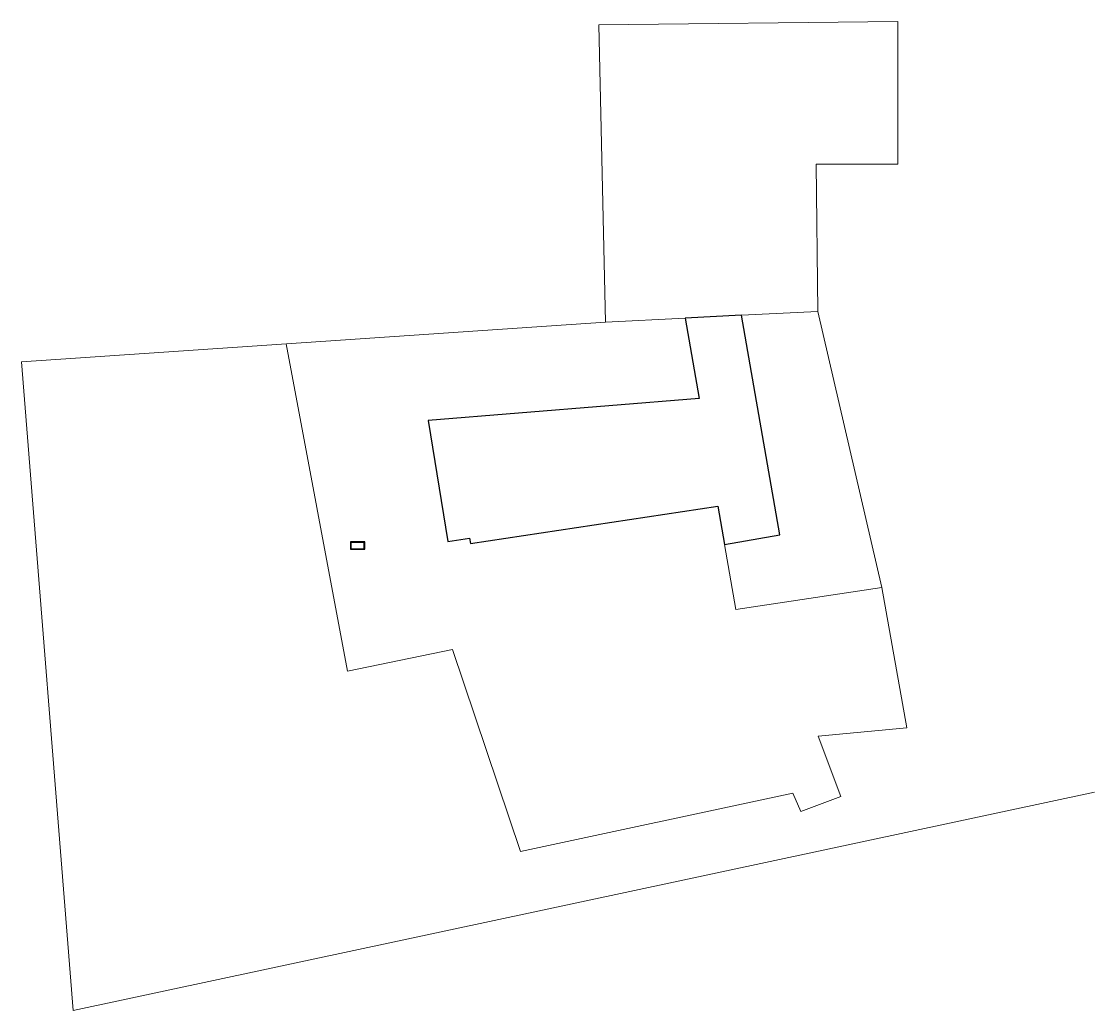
# Model space of a CAD drawing. Header units: millimetres. Extents: x -544 to 42, y 131 to 392.
# Drawn here: x -279.5 to -145.2, y 217.7 to 341.5 of the extents above; entities that cross this region are included whole.
import ezdxf

# ---------------------------------------------------------------- set-up
doc = ezdxf.new("R2010")
doc.units = ezdxf.units.MM
doc.header["$LTSCALE"] = 0.025
doc.layers.add('Exterior', color=6, linetype='Continuous', lineweight=5)
doc.layers.add('Redibujo iglesia', color=1, linetype='Continuous', lineweight=30)

msp = doc.modelspace()

# ---------------------------------------------------------------- linework, layer by layer
for points in [[(-236.58, 275.45), (-236.58, 276.35), (-238.38, 276.35), (-238.38, 275.45)], [(-236.63, 275.5), (-236.63, 276.3), (-238.33, 276.3), (-238.33, 275.5)]]:
    msp.add_lwpolyline(points, close=True)
at = {"layer": 'Exterior'}
msp.add_line((-190.14, 267.89), (-171.87, 270.64), dxfattribs=at)
for points in [[(-169.85, 341.47), (-207.27, 341.05), (-206.43, 303.85)], [(-169.85, 341.47), (-169.86, 323.63)], [(-180.09, 323.63), (-169.86, 323.63)], [(-180.09, 323.63), (-179.86, 305.2)], [(-179.86, 305.2), (-189.42, 304.72)], [(-179.86, 305.2), (-171.87, 270.64), (-168.74, 253.1)], [(-196.47, 304.36), (-206.43, 303.85), (-279.54, 298.89)], [(-225.58, 262.92), (-238.75, 260.19), (-246.41, 301.14)], [(-279.54, 298.89), (-273.05, 217.73), (-145.25, 245.06)], [(-191.55, 276.05), (-190.14, 267.89)], [(-225.58, 262.92), (-217.1, 237.62), (-182.99, 244.94), (-182, 242.63), (-176.99, 244.49), (-179.82, 252.04), (-168.74, 253.1)]]:
    msp.add_lwpolyline(points, dxfattribs=at)
at = {"layer": 'Redibujo iglesia'}
msp.add_lwpolyline([(-189.42, 304.72), (-196.47, 304.36), (-194.73, 294.31), (-228.63, 291.53), (-226.17, 276.43), (-223.48, 276.82), (-223.35, 276.15), (-192.39, 280.85), (-191.55, 276.05), (-184.64, 277.25)], close=True, dxfattribs=at)

doc.saveas('drawing.dxf')
